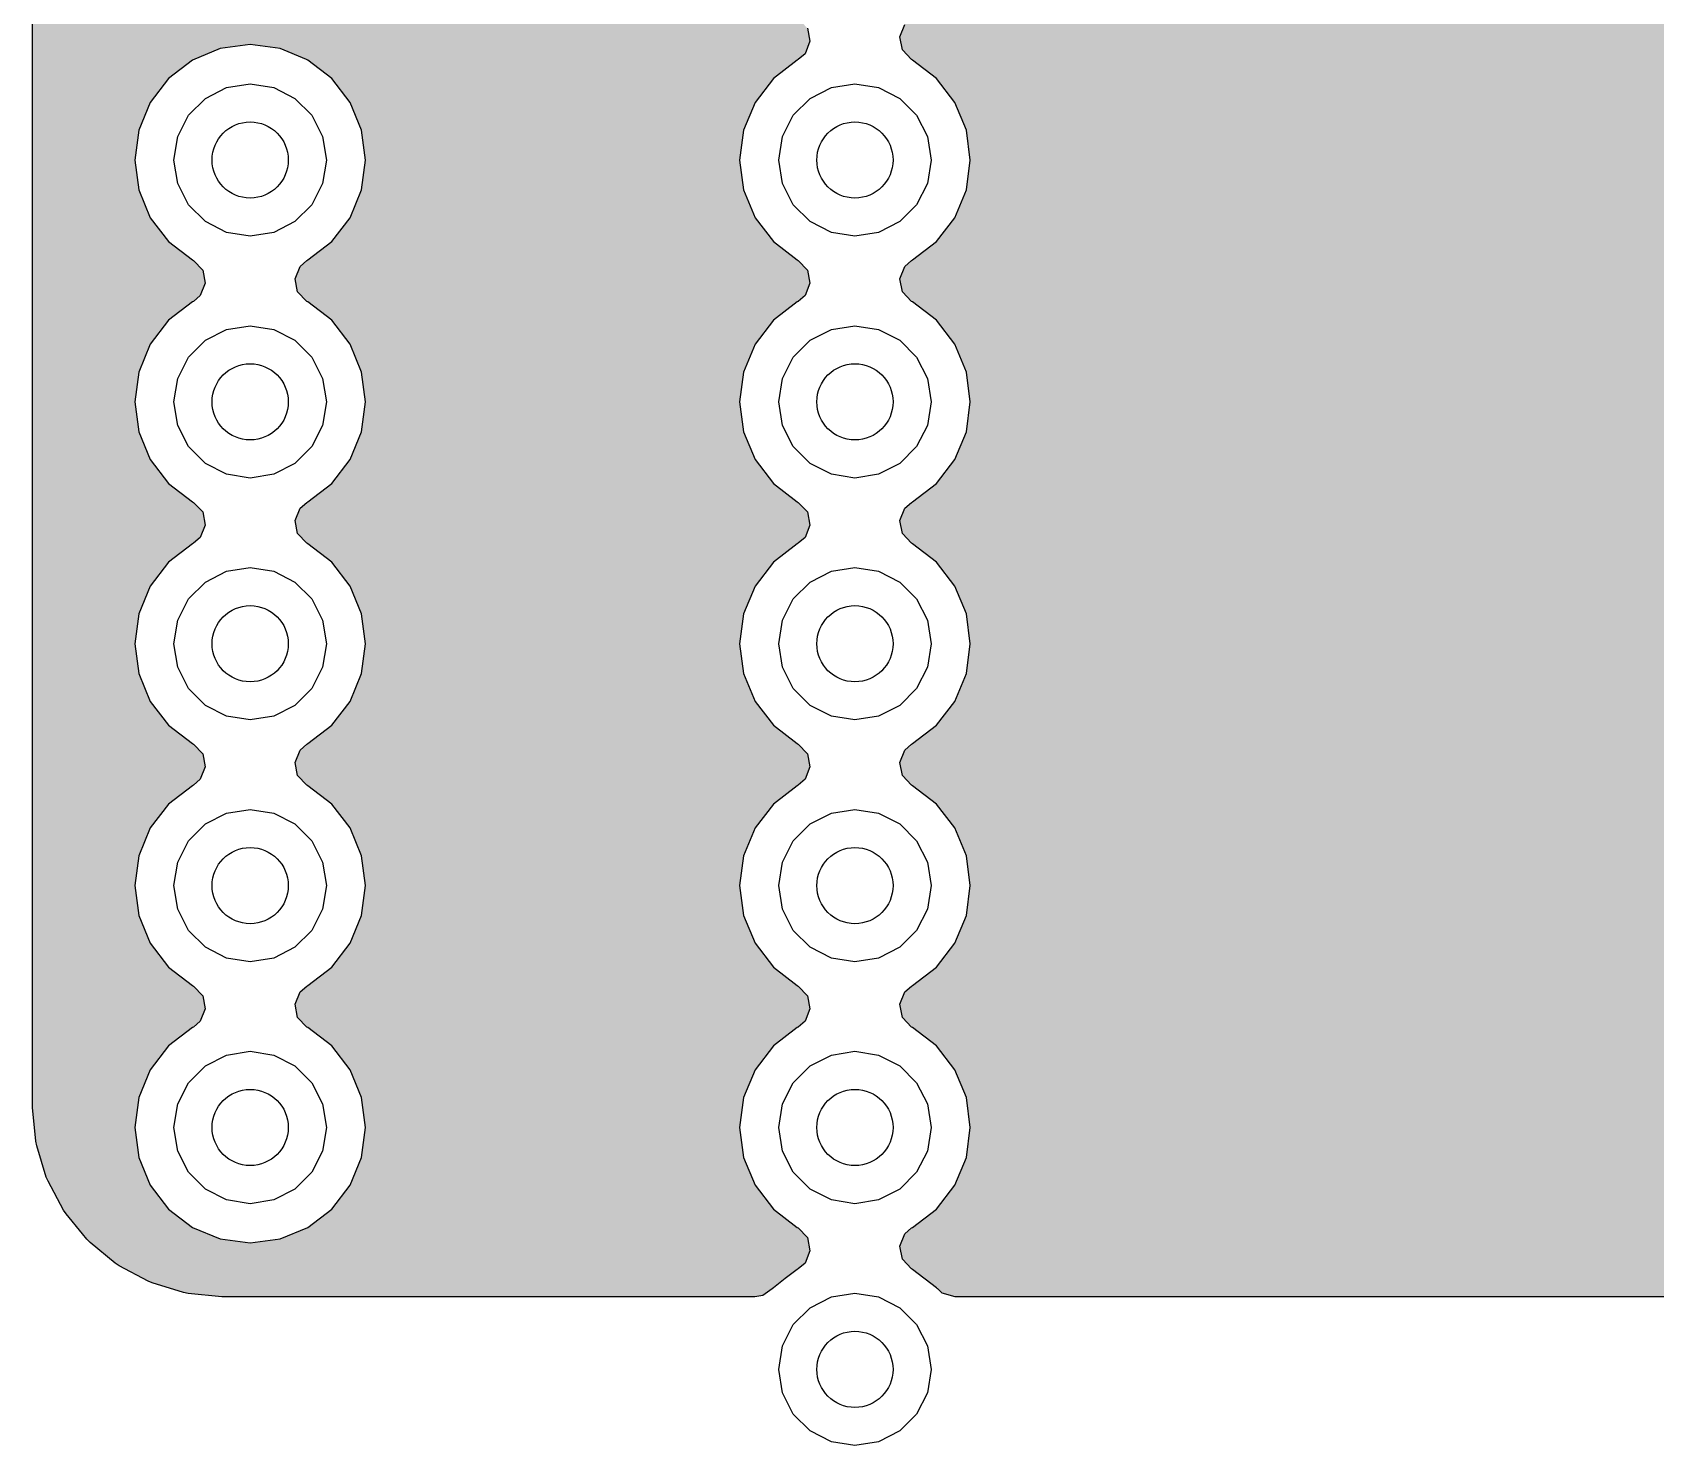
# Model space of a CAD drawing. Header units: millimetres. Extents: x -3894 to -3474, y -291 to 6.
# Drawn here: x -3795.55 to -3787.03, y -221.59 to -214.17 of the extents above; entities that cross this region are included whole.
import ezdxf

# ---------------------------------------------------------------- set-up
doc = ezdxf.new("R2010")
doc.units = ezdxf.units.MM
doc.layers.add('BLACK', color=7, linetype='Continuous')

msp = doc.modelspace()

# ---------------------------------------------------------------- hatches: boundary and pattern name
h = msp.add_hatch(color=256)
h.paths.add_polyline_path([(-3795.2331, -189.711), (-3795.2466, -189.722), (-3795.2637, -189.7391), (-3795.3726, -189.8718), (-3795.3861, -189.892), (-3795.467, -190.0434), (-3795.4763, -190.0658), (-3795.5261, -190.23), (-3795.5309, -190.2539), (-3795.5399, -190.3453), (-3795.5483, -190.4308), (-3795.5489, -190.4429), (-3795.5489, -197.0558), (-3795.2331, -197.0558)])
h.paths.add_polyline_path([(-3795.2331, -197.0558), (-3795.5489, -197.0558), (-3795.5489, -197.8188), (-3795.5489, -198.5973), (-3795.533, -198.658), (-3795.483, -198.7068), (-3795.4146, -198.7208), (-3795.3494, -198.6956), (-3795.3437, -198.6913), (-3795.2331, -198.6455)])
h.paths.add_polyline_path([(-3795.2331, -199.7862), (-3795.3437, -199.7403), (-3795.3494, -199.736), (-3795.4072, -199.7116), (-3795.4764, -199.7216), (-3795.5292, -199.7673), (-3795.5489, -199.8344), (-3795.5489, -210.147), (-3795.2331, -210.147)])
h.paths.add_polyline_path([(-3795.2331, -210.147), (-3795.5489, -210.147), (-3795.5489, -214.8368), (-3795.5489, -216.8984), (-3795.2331, -216.8984)])
h.paths.add_polyline_path([(-3795.2331, -216.8984), (-3795.5489, -216.8984), (-3795.5489, -219.7997), (-3795.5483, -219.8119), (-3795.5309, -219.9888), (-3795.5261, -220.0126), (-3795.4763, -220.1768), (-3795.467, -220.1993), (-3795.3861, -220.3506), (-3795.3726, -220.3708), (-3795.287, -220.4752), (-3795.2637, -220.5035), (-3795.2466, -220.5207), (-3795.2331, -220.5317)])
h = msp.add_hatch(color=256)
h.paths.add_polyline_path([(-3788.6423, -212.0392), (-3788.7206, -212.0289), (-3788.8667, -211.9683), (-3788.9922, -211.8721), (-3789.0884, -211.7467), (-3789.1228, -211.6636), (-3789.1489, -211.6006), (-3789.1489, -211.6006), (-3789.1696, -211.4438), (-3789.1489, -211.2871), (-3789.1489, -211.2871), (-3789.0884, -211.141), (-3788.9922, -211.0155), (-3788.8667, -210.9193), (-3788.7206, -210.8588), (-3788.7206, -210.8588), (-3788.5803, -210.8403), (-3788.5803, -210.147), (-3795.2331, -210.147), (-3795.2331, -214.1892), (-3791.4717, -214.1892), (-3791.4802, -214.145), (-3791.5284, -214.0944), (-3791.5337, -214.0914), (-3791.6592, -213.9951), (-3791.7554, -213.8697), (-3791.8159, -213.7236), (-3791.8159, -213.7236), (-3791.8366, -213.5668), (-3791.8159, -213.4101), (-3791.8159, -213.4101), (-3791.7554, -213.264), (-3791.6592, -213.1385), (-3791.5337, -213.0423), (-3791.3876, -212.9818), (-3791.3876, -212.9818), (-3791.2309, -212.9611), (-3791.0741, -212.9818), (-3791.0741, -212.9818), (-3790.928, -213.0423), (-3790.8026, -213.1385), (-3790.7063, -213.264), (-3790.6458, -213.4101), (-3790.6252, -213.5668), (-3790.6458, -213.7236), (-3790.7063, -213.8697), (-3790.8026, -213.9951), (-3790.9436, -214.1033), (-3790.9688, -214.1252), (-3790.9945, -214.1892), (-3788.5803, -214.1892), (-3788.5803, -212.0473)])
h.paths.add_polyline_path([(-3781.3791, -210.147), (-3788.5803, -210.147), (-3788.5803, -210.8403), (-3788.5639, -210.8381), (-3788.4071, -210.8588), (-3788.4071, -210.8588), (-3788.261, -210.9193), (-3788.1829, -210.9792), (-3788.1356, -211.0155), (-3788.0393, -211.141), (-3787.9788, -211.2871), (-3787.9691, -211.3608), (-3787.9582, -211.4438), (-3787.9788, -211.6006), (-3788.0393, -211.7467), (-3788.1356, -211.8721), (-3788.1829, -211.9084), (-3788.261, -211.9683), (-3788.4071, -212.0289), (-3788.5116, -212.0426), (-3788.5803, -212.0517), (-3788.5803, -214.1892), (-3784.918, -214.1892, -0.15337), (-3784.9539, -214.0748, -1), (-3784.5539, -214.0748, -0.15337), (-3784.5898, -214.1892), (-3782.886, -214.1892, -0.15337), (-3782.9219, -214.0748, -1), (-3782.5219, -214.0748, -0.15337), (-3782.5578, -214.1892), (-3781.3791, -214.1892)])
h.paths.add_polyline_path([(-3785.5501, -211.5176), (-3785.5501, -211.5176), (-3785.5707, -211.3608), (-3785.5501, -211.204), (-3785.5501, -211.204), (-3785.4896, -211.058), (-3785.3933, -210.9325), (-3785.2679, -210.8363), (-3785.1218, -210.7757), (-3785.1218, -210.7757), (-3784.965, -210.7551), (-3784.8083, -210.7757), (-3784.8083, -210.7757), (-3784.7689, -210.792), (-3784.6622, -210.8363), (-3784.5367, -210.9325), (-3784.4405, -211.058), (-3784.38, -211.204), (-3784.3593, -211.3608), (-3784.38, -211.5176), (-3784.4405, -211.6636), (-3784.5367, -211.7891), (-3784.6622, -211.8853), (-3784.8083, -211.9458), (-3784.9128, -211.9596), (-3784.965, -211.9665), (-3785.0434, -211.9562), (-3785.1218, -211.9458), (-3785.2679, -211.8853), (-3785.3933, -211.7891), (-3785.4896, -211.6636)], flags=16)
h.paths.add_polyline_path([(-3785.3454, -211.4844), (-3785.365, -211.3608), (-3785.3454, -211.2372), (-3785.2886, -211.1257), (-3785.2001, -211.0372), (-3785.0886, -210.9804), (-3784.965, -210.9608), (-3784.8414, -210.9804), (-3784.7299, -211.0372), (-3784.6414, -211.1257), (-3784.5846, -211.2372), (-3784.565, -211.3608), (-3784.5846, -211.4844), (-3784.6414, -211.5959), (-3784.7299, -211.6844), (-3784.8414, -211.7412), (-3784.965, -211.7608), (-3785.0886, -211.7412), (-3785.2001, -211.6844), (-3785.2886, -211.5959)], flags=0)
h.paths.add_polyline_path([(-3785.165, -211.3608, -1), (-3784.765, -211.3608, -1)], flags=0)
h.paths.add_polyline_path([(-3784.5539, -213.0588, -1), (-3784.9539, -213.0588, -1)], flags=16)
h.paths.add_polyline_path([(-3783.5379, -213.5668, -1), (-3783.9379, -213.5668, -1)], flags=16)
h = msp.add_hatch(color=256)
h.paths.add_polyline_path([(-3791.5284, -215.3644), (-3791.5337, -215.3614), (-3791.6592, -215.2651), (-3791.7554, -215.1397), (-3791.8159, -214.9936), (-3791.8159, -214.9936), (-3791.8366, -214.8368), (-3791.8159, -214.6801), (-3791.8159, -214.6801), (-3791.7554, -214.534), (-3791.6592, -214.4085), (-3791.5182, -214.3004), (-3791.4929, -214.2785), (-3791.467, -214.2136), (-3791.4717, -214.1892), (-3795.2331, -214.1892), (-3795.2331, -216.8984), (-3794.7688, -216.8984), (-3794.6932, -216.8404), (-3794.6679, -216.8185), (-3794.642, -216.7536), (-3794.6552, -216.685), (-3794.7034, -216.6344), (-3794.7087, -216.6314), (-3794.8342, -216.5351), (-3794.9304, -216.4097), (-3794.9909, -216.2636), (-3794.9909, -216.2636), (-3795.0116, -216.1068), (-3794.9909, -215.9501), (-3794.9909, -215.9501), (-3794.9304, -215.804), (-3794.8342, -215.6785), (-3794.6932, -215.5704), (-3794.6679, -215.5485), (-3794.642, -215.4836), (-3794.6552, -215.415), (-3794.7034, -215.3644), (-3794.7087, -215.3614), (-3794.8342, -215.2651), (-3794.9304, -215.1397), (-3794.9909, -214.9936), (-3794.9909, -214.9936), (-3795.0116, -214.8368), (-3794.9909, -214.6801), (-3794.9909, -214.6801), (-3794.9304, -214.534), (-3794.8342, -214.4085), (-3794.7087, -214.3123), (-3794.5626, -214.2518), (-3794.5626, -214.2518), (-3794.4059, -214.2311), (-3794.2491, -214.2518), (-3794.2491, -214.2518), (-3794.1105, -214.3092), (-3794.103, -214.3123), (-3793.9776, -214.4085), (-3793.8813, -214.534), (-3793.8208, -214.6801), (-3793.8002, -214.8368), (-3793.8208, -214.9936), (-3793.8813, -215.1397), (-3793.9776, -215.2651), (-3794.1186, -215.3733), (-3794.1438, -215.3952), (-3794.1698, -215.46), (-3794.1566, -215.5286), (-3794.1084, -215.5792), (-3794.103, -215.5823), (-3794.103, -215.5823), (-3793.9776, -215.6785), (-3793.8813, -215.804), (-3793.8208, -215.9501), (-3793.8002, -216.1068), (-3793.8208, -216.2636), (-3793.8813, -216.4097), (-3793.9776, -216.5351), (-3794.1186, -216.6433), (-3794.1438, -216.6652), (-3794.1698, -216.73), (-3794.1566, -216.7986), (-3794.1084, -216.8492), (-3794.103, -216.8523), (-3794.103, -216.8523), (-3794.043, -216.8984), (-3791.5938, -216.8984), (-3791.5182, -216.8404), (-3791.4929, -216.8185), (-3791.467, -216.7536), (-3791.4802, -216.685), (-3791.5284, -216.6344), (-3791.5337, -216.6314), (-3791.6592, -216.5351), (-3791.7554, -216.4097), (-3791.8159, -216.2636), (-3791.8159, -216.2636), (-3791.8366, -216.1068), (-3791.8159, -215.9501), (-3791.8159, -215.9501), (-3791.7554, -215.804), (-3791.6592, -215.6785), (-3791.5182, -215.5704), (-3791.4929, -215.5485), (-3791.467, -215.4836), (-3791.4802, -215.415)])
h.paths.add_polyline_path([(-3788.5803, -214.1892), (-3790.9945, -214.1892), (-3790.9948, -214.19), (-3790.9816, -214.2586), (-3790.9334, -214.3092), (-3790.928, -214.3123), (-3790.928, -214.3123), (-3790.8026, -214.4085), (-3790.7063, -214.534), (-3790.6458, -214.6801), (-3790.6252, -214.8368), (-3790.6458, -214.9936), (-3790.7063, -215.1397), (-3790.8026, -215.2651), (-3790.9436, -215.3733), (-3790.9688, -215.3952), (-3790.9948, -215.46), (-3790.9816, -215.5286), (-3790.9334, -215.5792), (-3790.928, -215.5823), (-3790.928, -215.5823), (-3790.8026, -215.6785), (-3790.7063, -215.804), (-3790.6458, -215.9501), (-3790.6252, -216.1068), (-3790.6458, -216.2636), (-3790.7063, -216.4097), (-3790.8026, -216.5351), (-3790.9436, -216.6433), (-3790.9688, -216.6652), (-3790.9948, -216.73), (-3790.9816, -216.7986), (-3790.9334, -216.8492), (-3790.928, -216.8523), (-3790.928, -216.8523), (-3790.868, -216.8984), (-3788.5803, -216.8984)])
h.paths.add_polyline_path([(-3788.5803, -216.8984), (-3790.868, -216.8984), (-3790.8026, -216.9485), (-3790.7063, -217.074), (-3790.6458, -217.2201), (-3790.6252, -217.3768), (-3790.6458, -217.5336), (-3790.7063, -217.6797), (-3790.8026, -217.8051), (-3790.9436, -217.9133), (-3790.9688, -217.9352), (-3790.9948, -218), (-3790.9816, -218.0686), (-3790.9334, -218.1192), (-3790.928, -218.1223), (-3790.928, -218.1223), (-3790.8026, -218.2185), (-3790.7063, -218.344), (-3790.6458, -218.4901), (-3790.6252, -218.6468), (-3790.6458, -218.8036), (-3790.7063, -218.9497), (-3790.8026, -219.0751), (-3790.9436, -219.1833), (-3790.9688, -219.2052), (-3790.9948, -219.27), (-3790.9816, -219.3386), (-3790.9334, -219.3892), (-3790.928, -219.3923), (-3790.928, -219.3923), (-3790.8026, -219.4885), (-3790.7063, -219.614), (-3790.6458, -219.7601), (-3790.6252, -219.9168), (-3790.6458, -220.0736), (-3790.7063, -220.2197), (-3790.8026, -220.3451), (-3790.9436, -220.4533), (-3790.9688, -220.4752), (-3790.9948, -220.54), (-3790.9816, -220.6086), (-3790.9334, -220.6592), (-3790.928, -220.6623), (-3790.928, -220.6623), (-3790.8002, -220.7604), (-3790.7722, -220.7861), (-3790.7052, -220.8058), (-3788.5803, -220.8058)])
h = msp.add_hatch(color=256)
h.paths.add_polyline_path([(-3781.3791, -214.1892), (-3782.5578, -214.1892, -0.52192), (-3782.886, -214.1892), (-3784.5898, -214.1892, -0.52192), (-3784.918, -214.1892), (-3788.5803, -214.1892), (-3788.5803, -216.8984), (-3781.3791, -216.8984)])
h.paths.add_polyline_path([(-3781.5059, -216.6148, -1), (-3781.9059, -216.6148, -1)], flags=16)
h.paths.add_polyline_path([(-3781.9059, -215.5988, -1), (-3781.5059, -215.5988, -1)], flags=16)
h.paths.add_polyline_path([(-3782.9219, -216.1068, -1), (-3782.5219, -216.1068, -1)], flags=16)
h.paths.add_polyline_path([(-3782.9219, -215.0908, -1), (-3782.5219, -215.0908, -1)], flags=16)
h.paths.add_polyline_path([(-3783.5379, -216.6148, -1), (-3783.9379, -216.6148, -1)], flags=16)
h.paths.add_polyline_path([(-3783.9379, -215.5988, -1), (-3783.5379, -215.5988, -1)], flags=16)
h.paths.add_polyline_path([(-3783.9379, -214.5828, -1), (-3783.5379, -214.5828, -1)], flags=16)
h.paths.add_polyline_path([(-3784.9539, -216.1068, -1), (-3784.5539, -216.1068, -1)], flags=16)
h.paths.add_polyline_path([(-3784.9539, -215.0908, -1), (-3784.5539, -215.0908, -1)], flags=16)
msp.add_hatch(color=256).paths.add_polyline_path([(-3791.6592, -218.2185), (-3791.5182, -218.1104), (-3791.4929, -218.0885), (-3791.467, -218.0236), (-3791.4802, -217.955), (-3791.5284, -217.9044), (-3791.5337, -217.9014), (-3791.6592, -217.8051), (-3791.7554, -217.6797), (-3791.8159, -217.5336), (-3791.8159, -217.5336), (-3791.8366, -217.3768), (-3791.8159, -217.2201), (-3791.8159, -217.2201), (-3791.7554, -217.074), (-3791.6592, -216.9485), (-3791.5938, -216.8984), (-3794.043, -216.8984), (-3793.9776, -216.9485), (-3793.8813, -217.074), (-3793.8208, -217.2201), (-3793.8002, -217.3768), (-3793.8208, -217.5336), (-3793.8813, -217.6797), (-3793.9776, -217.8051), (-3794.1186, -217.9133), (-3794.1438, -217.9352), (-3794.1698, -218), (-3794.1566, -218.0686), (-3794.1084, -218.1192), (-3794.103, -218.1223), (-3794.103, -218.1223), (-3793.9776, -218.2185), (-3793.8813, -218.344), (-3793.8208, -218.4901), (-3793.8002, -218.6468), (-3793.8208, -218.8036), (-3793.8813, -218.9497), (-3793.9776, -219.0751), (-3794.1186, -219.1833), (-3794.1438, -219.2052), (-3794.1698, -219.27), (-3794.1566, -219.3386), (-3794.1084, -219.3892), (-3794.103, -219.3923), (-3794.103, -219.3923), (-3793.9776, -219.4885), (-3793.8813, -219.614), (-3793.8208, -219.7601), (-3793.8002, -219.9168), (-3793.8208, -220.0736), (-3793.8813, -220.2197), (-3793.9776, -220.3451), (-3794.103, -220.4413), (-3794.2491, -220.5019), (-3794.3536, -220.5156), (-3794.4059, -220.5225), (-3794.4843, -220.5122), (-3794.5626, -220.5019), (-3794.7087, -220.4413), (-3794.8342, -220.3451), (-3794.9304, -220.2197), (-3794.9909, -220.0736), (-3794.9909, -220.0736), (-3795.0116, -219.9168), (-3794.9909, -219.7601), (-3794.9909, -219.76), (-3794.9304, -219.614), (-3794.8342, -219.4885), (-3794.6932, -219.3804), (-3794.6679, -219.3585), (-3794.642, -219.2936), (-3794.6552, -219.225), (-3794.7034, -219.1744), (-3794.7087, -219.1714), (-3794.8342, -219.0751), (-3794.9304, -218.9497), (-3794.9909, -218.8036), (-3794.9909, -218.8036), (-3795.0116, -218.6468), (-3794.9909, -218.4901), (-3794.9909, -218.49), (-3794.9304, -218.344), (-3794.8342, -218.2185), (-3794.6932, -218.1104), (-3794.6679, -218.0885), (-3794.642, -218.0236), (-3794.6552, -217.955), (-3794.7034, -217.9044), (-3794.7087, -217.9014), (-3794.8342, -217.8051), (-3794.9304, -217.6797), (-3794.9909, -217.5336), (-3794.9909, -217.5336), (-3795.0116, -217.3768), (-3794.9909, -217.2201), (-3794.9909, -217.2201), (-3794.9304, -217.074), (-3794.8342, -216.9485), (-3794.7688, -216.8984), (-3795.2331, -216.8984), (-3795.2331, -220.5317), (-3795.1139, -220.6295), (-3795.0937, -220.643), (-3794.9423, -220.7239), (-3794.9199, -220.7332), (-3794.7557, -220.7831), (-3794.7318, -220.7878), (-3794.5549, -220.8052), (-3794.5428, -220.8058), (-3791.7566, -220.8058), (-3791.7146, -220.7985), (-3791.6572, -220.7565), (-3791.6592, -220.7585), (-3791.6592, -220.7585), (-3791.5964, -220.7104), (-3791.5182, -220.6504), (-3791.4929, -220.6285), (-3791.467, -220.5636), (-3791.4802, -220.495), (-3791.5284, -220.4444), (-3791.5337, -220.4414), (-3791.6592, -220.3451), (-3791.7554, -220.2197), (-3791.8159, -220.0736), (-3791.8159, -220.0736), (-3791.8366, -219.9168), (-3791.8159, -219.7601), (-3791.8159, -219.76), (-3791.7554, -219.614), (-3791.6592, -219.4885), (-3791.5182, -219.3804), (-3791.4929, -219.3585), (-3791.467, -219.2936), (-3791.4802, -219.225), (-3791.5284, -219.1744), (-3791.5337, -219.1714), (-3791.6592, -219.0751), (-3791.7554, -218.9497), (-3791.8159, -218.8036), (-3791.8159, -218.8036), (-3791.8366, -218.6468), (-3791.8159, -218.4901), (-3791.8159, -218.49), (-3791.7554, -218.344)])
h = msp.add_hatch(color=256)
h.paths.add_polyline_path([(-3784.7539, -217.9388), (-3788.5803, -217.7365), (-3788.5803, -220.8058), (-3788.1829, -220.8058), (-3784.6669, -218.3189, -1.254605)], flags=16)
h.paths.add_polyline_path([(-3781.3791, -216.8984), (-3788.5803, -216.8984), (-3788.5803, -220.8058), (-3788.1829, -220.8058), (-3781.3791, -220.8058)])
h.paths.add_polyline_path([(-3783.9379, -218.6468, -1), (-3783.5379, -218.6468, -1)], flags=16)
h.paths.add_polyline_path([(-3784.5539, -220.1708, -1), (-3784.9539, -220.1708, -1)], flags=16)
h.paths.add_polyline_path([(-3784.9539, -219.1548, -1), (-3784.5539, -219.1548, -1)], flags=16)
h.paths.add_polyline_path([(-3783.9379, -217.6308, -1), (-3783.5379, -217.6308, -1)], flags=16)
h.paths.add_polyline_path([(-3784.9539, -218.1388, -1), (-3784.5539, -218.1388, -1)], flags=16)
h.paths.add_polyline_path([(-3782.9219, -217.1228, -1), (-3782.5219, -217.1228, -1)], flags=16)
h.paths.add_polyline_path([(-3784.9539, -217.1228, -1), (-3784.5539, -217.1228, -1)], flags=16)
h = msp.add_hatch(color=256)
h.paths.add_polyline_path([(-3781.3791, -216.8984), (-3788.5803, -216.8984), (-3788.5803, -220.8058), (-3788.1829, -220.8058), (-3781.3791, -220.8058)])
h.paths.add_polyline_path([(-3784.5539, -219.1548, -1), (-3784.9539, -219.1548, -1)], flags=16)
h.paths.add_polyline_path([(-3784.9539, -218.1388, -1), (-3784.5539, -218.1388, -1)], flags=16)
h.paths.add_polyline_path([(-3784.5539, -220.1708, -1), (-3784.9539, -220.1708, -1)], flags=16)
h.paths.add_polyline_path([(-3784.9539, -217.1228, -1), (-3784.5539, -217.1228, -1)], flags=16)
h.paths.add_polyline_path([(-3783.5379, -218.6468, -1), (-3783.9379, -218.6468, -1)], flags=16)
h.paths.add_polyline_path([(-3783.9379, -217.6308, -1), (-3783.5379, -217.6308, -1)], flags=16)
h.paths.add_polyline_path([(-3782.9219, -217.1228, -1), (-3782.5219, -217.1228, -1)], flags=16)

# ---------------------------------------------------------------- linework, layer by layer
at = {"layer": 'BLACK', "linetype": 'Continuous'}
for p, q in [((-3795.5489, -214.8368), (-3795.5489, -199.8344)), ((-3790.9948, -214.19), (-3790.9688, -214.1252)), ((-3791.467, -214.2136), (-3791.4929, -214.2785)), ((-3791.4802, -214.145), (-3791.467, -214.2136)), ((-3790.9816, -214.2586), (-3790.9948, -214.19)), ((-3794.5626, -214.2518), (-3794.7087, -214.3123)), ((-3794.4059, -214.2311), (-3794.5626, -214.2518)), ((-3794.5626, -214.2518), (-3794.5626, -214.2518)), ((-3794.2491, -214.2518), (-3794.4059, -214.2311)), ((-3794.4059, -214.2311), (-3794.4059, -214.2311)), ((-3794.1105, -214.3092), (-3794.2491, -214.2518)), ((-3794.2491, -214.2518), (-3794.2491, -214.2518)), ((-3791.4929, -214.2785), (-3791.5284, -214.3092)), ((-3790.9334, -214.3092), (-3790.9816, -214.2586)), ((-3794.7087, -214.3123), (-3794.8342, -214.4085)), ((-3794.103, -214.3123), (-3794.1105, -214.3092)), ((-3793.9776, -214.4085), (-3794.103, -214.3123)), ((-3791.5337, -214.3123), (-3791.6592, -214.4085)), ((-3791.5284, -214.3092), (-3791.5337, -214.3123)), ((-3790.928, -214.3123), (-3790.9334, -214.3092)), ((-3790.8026, -214.4085), (-3790.928, -214.3123)), ((-3790.928, -214.3123), (-3790.928, -214.3123)), ((-3794.8342, -214.4085), (-3794.9304, -214.534)), ((-3794.641, -214.5132), (-3794.5295, -214.4564)), ((-3794.5295, -214.4564), (-3794.4059, -214.4368)), ((-3794.4059, -214.4368), (-3794.2823, -214.4564)), ((-3794.2823, -214.4564), (-3794.1708, -214.5132)), ((-3793.8813, -214.534), (-3793.9776, -214.4085)), ((-3791.6592, -214.4085), (-3791.7554, -214.534)), ((-3791.466, -214.5132), (-3791.3545, -214.4564)), ((-3791.3545, -214.4564), (-3791.2309, -214.4368)), ((-3791.2309, -214.4368), (-3791.1073, -214.4564)), ((-3791.1073, -214.4564), (-3790.9958, -214.5132)), ((-3790.7063, -214.534), (-3790.8026, -214.4085)), ((-3794.9304, -214.534), (-3794.9909, -214.6801)), ((-3794.7295, -214.6017), (-3794.641, -214.5132)), ((-3794.1708, -214.5132), (-3794.0823, -214.6017)), ((-3793.8208, -214.6801), (-3793.8813, -214.534)), ((-3791.7554, -214.534), (-3791.8159, -214.6801)), ((-3791.5545, -214.6017), (-3791.466, -214.5132)), ((-3790.9958, -214.5132), (-3790.9073, -214.6017)), ((-3790.6458, -214.6801), (-3790.7063, -214.534)), ((-3794.7863, -214.7132), (-3794.7295, -214.6017)), ((-3794.0823, -214.6017), (-3794.0255, -214.7132)), ((-3791.6113, -214.7132), (-3791.5545, -214.6017)), ((-3790.9073, -214.6017), (-3790.8505, -214.7132)), ((-3794.9909, -214.6801), (-3795.0116, -214.8368)), ((-3794.9909, -214.6801), (-3794.9909, -214.6801)), ((-3794.8059, -214.8368), (-3794.7863, -214.7132)), ((-3794.0255, -214.7132), (-3794.0059, -214.8368)), ((-3793.8002, -214.8368), (-3793.8208, -214.6801)), ((-3791.8159, -214.6801), (-3791.8366, -214.8368)), ((-3791.8159, -214.6801), (-3791.8159, -214.6801)), ((-3791.6309, -214.8368), (-3791.6113, -214.7132)), ((-3790.8505, -214.7132), (-3790.8309, -214.8368)), ((-3790.6252, -214.8368), (-3790.6458, -214.6801)), ((-3795.5489, -219.7997), (-3795.5489, -214.8368)), ((-3795.0116, -214.8368), (-3794.9909, -214.9936)), ((-3795.0116, -214.8368), (-3795.0116, -214.8368)), ((-3794.7863, -214.9604), (-3794.8059, -214.8368)), ((-3794.0059, -214.8368), (-3794.0255, -214.9604)), ((-3793.8208, -214.9936), (-3793.8002, -214.8368)), ((-3791.8366, -214.8368), (-3791.8366, -214.8368)), ((-3791.8366, -214.8368), (-3791.8159, -214.9936)), ((-3791.6113, -214.9604), (-3791.6309, -214.8368)), ((-3790.8309, -214.8368), (-3790.8505, -214.9604)), ((-3790.6458, -214.9936), (-3790.6252, -214.8368)), ((-3794.7295, -215.0719), (-3794.7863, -214.9604)), ((-3794.0255, -214.9604), (-3794.0823, -215.0719)), ((-3791.5545, -215.0719), (-3791.6113, -214.9604)), ((-3790.8505, -214.9604), (-3790.9073, -215.0719)), ((-3794.9909, -214.9936), (-3794.9909, -214.9936)), ((-3794.9909, -214.9936), (-3794.9304, -215.1397)), ((-3794.641, -215.1604), (-3794.7295, -215.0719)), ((-3794.0823, -215.0719), (-3794.1708, -215.1604)), ((-3793.8813, -215.1397), (-3793.8208, -214.9936)), ((-3791.8159, -214.9936), (-3791.8159, -214.9936)), ((-3791.8159, -214.9936), (-3791.7554, -215.1397)), ((-3791.466, -215.1604), (-3791.5545, -215.0719)), ((-3790.9073, -215.0719), (-3790.9958, -215.1604)), ((-3790.7063, -215.1397), (-3790.6458, -214.9936)), ((-3794.9304, -215.1397), (-3794.8342, -215.2651)), ((-3794.5295, -215.2172), (-3794.641, -215.1604)), ((-3794.1708, -215.1604), (-3794.2823, -215.2172)), ((-3793.9776, -215.2651), (-3793.8813, -215.1397)), ((-3791.7554, -215.1397), (-3791.6592, -215.2651)), ((-3791.3545, -215.2172), (-3791.466, -215.1604)), ((-3790.9958, -215.1604), (-3791.1073, -215.2172)), ((-3790.8026, -215.2651), (-3790.7063, -215.1397)), ((-3794.4059, -215.2368), (-3794.5295, -215.2172)), ((-3794.2823, -215.2172), (-3794.4059, -215.2368)), ((-3791.2309, -215.2368), (-3791.3545, -215.2172)), ((-3791.1073, -215.2172), (-3791.2309, -215.2368)), ((-3794.8342, -215.2651), (-3794.7087, -215.3613)), ((-3794.103, -215.3613), (-3793.9776, -215.2651)), ((-3791.6592, -215.2651), (-3791.5337, -215.3613)), ((-3790.928, -215.3613), (-3790.8026, -215.2651)), ((-3794.7087, -215.3613), (-3794.7087, -215.3614)), ((-3794.7087, -215.3614), (-3794.7034, -215.3644)), ((-3794.7034, -215.3644), (-3794.6552, -215.415)), ((-3794.6552, -215.415), (-3794.642, -215.4836)), ((-3794.1698, -215.46), (-3794.1438, -215.3952)), ((-3794.1438, -215.3952), (-3794.1084, -215.3644)), ((-3794.1084, -215.3644), (-3794.1031, -215.3614)), ((-3794.1031, -215.3614), (-3794.103, -215.3613)), ((-3791.5337, -215.3613), (-3791.5337, -215.3614)), ((-3791.5337, -215.3614), (-3791.5284, -215.3644)), ((-3791.5284, -215.3644), (-3791.4802, -215.415)), ((-3791.4802, -215.415), (-3791.467, -215.4836)), ((-3790.9948, -215.46), (-3790.9688, -215.3952)), ((-3790.9688, -215.3952), (-3790.9334, -215.3644)), ((-3790.9334, -215.3644), (-3790.9281, -215.3614)), ((-3790.9281, -215.3614), (-3790.928, -215.3613)), ((-3794.642, -215.4836), (-3794.6679, -215.5485)), ((-3794.1566, -215.5286), (-3794.1698, -215.46)), ((-3791.467, -215.4836), (-3791.4929, -215.5485)), ((-3790.9816, -215.5286), (-3790.9948, -215.46)), ((-3794.7087, -215.5823), (-3794.8342, -215.6785)), ((-3794.7034, -215.5792), (-3794.7087, -215.5823)), ((-3794.6679, -215.5485), (-3794.7034, -215.5792)), ((-3794.1084, -215.5792), (-3794.1566, -215.5286)), ((-3794.103, -215.5823), (-3794.1084, -215.5792)), ((-3793.9776, -215.6785), (-3794.103, -215.5823)), ((-3794.103, -215.5823), (-3794.103, -215.5823)), ((-3791.5337, -215.5823), (-3791.6592, -215.6785)), ((-3791.5284, -215.5792), (-3791.5337, -215.5823)), ((-3791.4929, -215.5485), (-3791.5284, -215.5792)), ((-3790.9334, -215.5792), (-3790.9816, -215.5286)), ((-3790.928, -215.5823), (-3790.9334, -215.5792)), ((-3790.8026, -215.6785), (-3790.928, -215.5823)), ((-3790.928, -215.5823), (-3790.928, -215.5823)), ((-3794.8342, -215.6785), (-3794.9304, -215.804)), ((-3794.641, -215.7832), (-3794.5295, -215.7264)), ((-3794.5295, -215.7264), (-3794.4059, -215.7068)), ((-3794.4059, -215.7068), (-3794.2823, -215.7264)), ((-3794.2823, -215.7264), (-3794.1708, -215.7832)), ((-3793.8813, -215.804), (-3793.9776, -215.6785)), ((-3791.6592, -215.6785), (-3791.7554, -215.804)), ((-3791.466, -215.7832), (-3791.3545, -215.7264)), ((-3791.3545, -215.7264), (-3791.2309, -215.7068)), ((-3791.2309, -215.7068), (-3791.1073, -215.7264)), ((-3791.1073, -215.7264), (-3790.9958, -215.7832)), ((-3790.7063, -215.804), (-3790.8026, -215.6785)), ((-3794.9304, -215.804), (-3794.9909, -215.9501)), ((-3794.7295, -215.8717), (-3794.641, -215.7832)), ((-3794.1708, -215.7832), (-3794.0823, -215.8717)), ((-3793.8208, -215.9501), (-3793.8813, -215.804)), ((-3791.7554, -215.804), (-3791.8159, -215.9501)), ((-3791.5545, -215.8717), (-3791.466, -215.7832)), ((-3790.9958, -215.7832), (-3790.9073, -215.8717)), ((-3790.6458, -215.9501), (-3790.7063, -215.804)), ((-3794.7863, -215.9832), (-3794.7295, -215.8717)), ((-3794.0823, -215.8717), (-3794.0255, -215.9832)), ((-3791.6113, -215.9832), (-3791.5545, -215.8717)), ((-3790.9073, -215.8717), (-3790.8505, -215.9832)), ((-3794.9909, -215.9501), (-3795.0116, -216.1068)), ((-3794.9909, -215.9501), (-3794.9909, -215.9501)), ((-3794.8059, -216.1068), (-3794.7863, -215.9832)), ((-3794.0255, -215.9832), (-3794.0059, -216.1068)), ((-3793.8002, -216.1068), (-3793.8208, -215.9501)), ((-3791.8159, -215.9501), (-3791.8366, -216.1068)), ((-3791.8159, -215.9501), (-3791.8159, -215.9501)), ((-3791.6309, -216.1068), (-3791.6113, -215.9832)), ((-3790.8505, -215.9832), (-3790.8309, -216.1068)), ((-3790.6252, -216.1068), (-3790.6458, -215.9501)), ((-3795.0116, -216.1068), (-3795.0116, -216.1068)), ((-3795.0116, -216.1068), (-3794.9909, -216.2636)), ((-3794.7863, -216.2304), (-3794.8059, -216.1068)), ((-3794.0059, -216.1068), (-3794.0255, -216.2304)), ((-3793.8208, -216.2636), (-3793.8002, -216.1068)), ((-3791.8366, -216.1068), (-3791.8366, -216.1068)), ((-3791.8366, -216.1068), (-3791.8159, -216.2636)), ((-3791.6113, -216.2304), (-3791.6309, -216.1068)), ((-3790.8309, -216.1068), (-3790.8505, -216.2304)), ((-3790.6458, -216.2636), (-3790.6252, -216.1068)), ((-3794.9909, -216.2636), (-3794.9909, -216.2636)), ((-3794.9909, -216.2636), (-3794.9304, -216.4097)), ((-3794.7295, -216.3419), (-3794.7863, -216.2304)), ((-3794.0255, -216.2304), (-3794.0823, -216.3419)), ((-3793.8813, -216.4097), (-3793.8208, -216.2636)), ((-3791.8159, -216.2636), (-3791.8159, -216.2636)), ((-3791.8159, -216.2636), (-3791.7554, -216.4097)), ((-3791.5545, -216.3419), (-3791.6113, -216.2304)), ((-3790.8505, -216.2304), (-3790.9073, -216.3419)), ((-3790.7063, -216.4097), (-3790.6458, -216.2636)), ((-3794.641, -216.4304), (-3794.7295, -216.3419)), ((-3794.0823, -216.3419), (-3794.1708, -216.4304)), ((-3791.466, -216.4304), (-3791.5545, -216.3419)), ((-3790.9073, -216.3419), (-3790.9958, -216.4304)), ((-3794.9304, -216.4097), (-3794.8342, -216.5351)), ((-3794.5295, -216.4872), (-3794.641, -216.4304)), ((-3794.1708, -216.4304), (-3794.2823, -216.4872)), ((-3793.9776, -216.5351), (-3793.8813, -216.4097)), ((-3791.7554, -216.4097), (-3791.6592, -216.5351)), ((-3791.3545, -216.4872), (-3791.466, -216.4304)), ((-3790.9958, -216.4304), (-3791.1073, -216.4872)), ((-3790.8026, -216.5351), (-3790.7063, -216.4097)), ((-3794.4059, -216.5068), (-3794.5295, -216.4872)), ((-3794.2823, -216.4872), (-3794.4059, -216.5068)), ((-3791.2309, -216.5068), (-3791.3545, -216.4872)), ((-3791.1073, -216.4872), (-3791.2309, -216.5068)), ((-3794.8342, -216.5351), (-3794.7087, -216.6313)), ((-3794.103, -216.6313), (-3793.9776, -216.5351)), ((-3791.6592, -216.5351), (-3791.5337, -216.6313)), ((-3790.928, -216.6313), (-3790.8026, -216.5351)), ((-3794.7087, -216.6313), (-3794.7087, -216.6314)), ((-3794.7087, -216.6314), (-3794.7034, -216.6344)), ((-3794.7034, -216.6344), (-3794.6552, -216.685)), ((-3794.6552, -216.685), (-3794.642, -216.7536)), ((-3794.1698, -216.73), (-3794.1438, -216.6652)), ((-3794.1438, -216.6652), (-3794.1084, -216.6344)), ((-3794.1084, -216.6344), (-3794.1031, -216.6314)), ((-3794.1031, -216.6314), (-3794.103, -216.6313)), ((-3791.5337, -216.6313), (-3791.5337, -216.6314)), ((-3791.5337, -216.6314), (-3791.5284, -216.6344)), ((-3791.5284, -216.6344), (-3791.4802, -216.685)), ((-3791.4802, -216.685), (-3791.467, -216.7536)), ((-3790.9948, -216.73), (-3790.9688, -216.6652)), ((-3790.9688, -216.6652), (-3790.9334, -216.6344)), ((-3790.9334, -216.6344), (-3790.9281, -216.6314)), ((-3790.9281, -216.6314), (-3790.928, -216.6313)), ((-3794.642, -216.7536), (-3794.6679, -216.8185)), ((-3794.1566, -216.7986), (-3794.1698, -216.73)), ((-3791.467, -216.7536), (-3791.4929, -216.8185)), ((-3790.9816, -216.7986), (-3790.9948, -216.73)), ((-3794.7087, -216.8523), (-3794.8342, -216.9485)), ((-3794.7034, -216.8492), (-3794.7087, -216.8523)), ((-3794.6679, -216.8185), (-3794.7034, -216.8492)), ((-3794.1084, -216.8492), (-3794.1566, -216.7986)), ((-3794.103, -216.8523), (-3794.1084, -216.8492)), ((-3793.9776, -216.9485), (-3794.103, -216.8523)), ((-3794.103, -216.8523), (-3794.103, -216.8523)), ((-3791.5337, -216.8523), (-3791.6592, -216.9485)), ((-3791.5284, -216.8492), (-3791.5337, -216.8523)), ((-3791.4929, -216.8185), (-3791.5284, -216.8492)), ((-3790.9334, -216.8492), (-3790.9816, -216.7986)), ((-3790.928, -216.8523), (-3790.9334, -216.8492)), ((-3790.8026, -216.9485), (-3790.928, -216.8523)), ((-3790.928, -216.8523), (-3790.928, -216.8523)), ((-3794.8342, -216.9485), (-3794.9304, -217.074)), ((-3793.8813, -217.074), (-3793.9776, -216.9485)), ((-3791.6592, -216.9485), (-3791.7554, -217.074)), ((-3790.7063, -217.074), (-3790.8026, -216.9485)), ((-3794.641, -217.0532), (-3794.5295, -216.9964)), ((-3794.5295, -216.9964), (-3794.4059, -216.9768)), ((-3794.4059, -216.9768), (-3794.2823, -216.9964)), ((-3794.2823, -216.9964), (-3794.1708, -217.0532)), ((-3791.466, -217.0532), (-3791.3545, -216.9964)), ((-3791.3545, -216.9964), (-3791.2309, -216.9768)), ((-3791.2309, -216.9768), (-3791.1073, -216.9964)), ((-3791.1073, -216.9964), (-3790.9958, -217.0532)), ((-3794.9304, -217.074), (-3794.9909, -217.2201)), ((-3794.7295, -217.1417), (-3794.641, -217.0532)), ((-3794.1708, -217.0532), (-3794.0823, -217.1417)), ((-3793.8208, -217.2201), (-3793.8813, -217.074)), ((-3791.7554, -217.074), (-3791.8159, -217.2201)), ((-3791.5545, -217.1417), (-3791.466, -217.0532)), ((-3790.9958, -217.0532), (-3790.9073, -217.1417)), ((-3790.6458, -217.2201), (-3790.7063, -217.074)), ((-3794.7863, -217.2532), (-3794.7295, -217.1417)), ((-3794.0823, -217.1417), (-3794.0255, -217.2532)), ((-3791.6113, -217.2532), (-3791.5545, -217.1417)), ((-3790.9073, -217.1417), (-3790.8505, -217.2532)), ((-3794.9909, -217.2201), (-3795.0116, -217.3768)), ((-3794.9909, -217.2201), (-3794.9909, -217.2201)), ((-3794.8059, -217.3768), (-3794.7863, -217.2532)), ((-3794.0255, -217.2532), (-3794.0059, -217.3768)), ((-3793.8002, -217.3768), (-3793.8208, -217.2201)), ((-3791.8159, -217.2201), (-3791.8366, -217.3768)), ((-3791.8159, -217.2201), (-3791.8159, -217.2201)), ((-3791.6309, -217.3768), (-3791.6113, -217.2532)), ((-3790.8505, -217.2532), (-3790.8309, -217.3768)), ((-3790.6252, -217.3768), (-3790.6458, -217.2201)), ((-3795.0116, -217.3768), (-3795.0116, -217.3768)), ((-3795.0116, -217.3768), (-3794.9909, -217.5336)), ((-3794.7863, -217.5004), (-3794.8059, -217.3768)), ((-3794.0059, -217.3768), (-3794.0255, -217.5004)), ((-3793.8208, -217.5336), (-3793.8002, -217.3768)), ((-3791.8366, -217.3768), (-3791.8366, -217.3768)), ((-3791.8366, -217.3768), (-3791.8159, -217.5336)), ((-3791.6113, -217.5004), (-3791.6309, -217.3768)), ((-3790.8309, -217.3768), (-3790.8505, -217.5004)), ((-3790.6458, -217.5336), (-3790.6252, -217.3768)), ((-3794.9909, -217.5336), (-3794.9909, -217.5336)), ((-3794.9909, -217.5336), (-3794.9304, -217.6797)), ((-3794.7295, -217.6119), (-3794.7863, -217.5004)), ((-3794.0255, -217.5004), (-3794.0823, -217.6119)), ((-3793.8813, -217.6797), (-3793.8208, -217.5336)), ((-3791.8159, -217.5336), (-3791.8159, -217.5336)), ((-3791.8159, -217.5336), (-3791.7554, -217.6797)), ((-3791.5545, -217.6119), (-3791.6113, -217.5004)), ((-3790.8505, -217.5004), (-3790.9073, -217.6119)), ((-3790.7063, -217.6797), (-3790.6458, -217.5336)), ((-3794.641, -217.7004), (-3794.7295, -217.6119)), ((-3794.0823, -217.6119), (-3794.1708, -217.7004)), ((-3791.466, -217.7004), (-3791.5545, -217.6119)), ((-3790.9073, -217.6119), (-3790.9958, -217.7004)), ((-3794.9304, -217.6797), (-3794.8342, -217.8051)), ((-3794.5295, -217.7572), (-3794.641, -217.7004)), ((-3794.1708, -217.7004), (-3794.2823, -217.7572)), ((-3793.9776, -217.8051), (-3793.8813, -217.6797)), ((-3791.7554, -217.6797), (-3791.6592, -217.8051)), ((-3791.3545, -217.7572), (-3791.466, -217.7004)), ((-3790.9958, -217.7004), (-3791.1073, -217.7572)), ((-3790.8026, -217.8051), (-3790.7063, -217.6797)), ((-3794.4059, -217.7768), (-3794.5295, -217.7572)), ((-3794.2823, -217.7572), (-3794.4059, -217.7768)), ((-3791.2309, -217.7768), (-3791.3545, -217.7572)), ((-3791.1073, -217.7572), (-3791.2309, -217.7768)), ((-3794.8342, -217.8051), (-3794.7087, -217.9013)), ((-3794.103, -217.9013), (-3793.9776, -217.8051)), ((-3791.6592, -217.8051), (-3791.5337, -217.9013)), ((-3790.928, -217.9013), (-3790.8026, -217.8051)), ((-3794.7087, -217.9013), (-3794.7087, -217.9014)), ((-3794.7087, -217.9014), (-3794.7034, -217.9044)), ((-3794.7034, -217.9044), (-3794.6552, -217.955)), ((-3794.6552, -217.955), (-3794.642, -218.0236)), ((-3794.1698, -218), (-3794.1438, -217.9352)), ((-3794.1438, -217.9352), (-3794.1084, -217.9044)), ((-3794.1084, -217.9044), (-3794.1031, -217.9014)), ((-3794.1031, -217.9014), (-3794.103, -217.9013)), ((-3791.5337, -217.9013), (-3791.5337, -217.9014)), ((-3791.5337, -217.9014), (-3791.5284, -217.9044)), ((-3791.5284, -217.9044), (-3791.4802, -217.955)), ((-3791.4802, -217.955), (-3791.467, -218.0236)), ((-3790.9948, -218), (-3790.9688, -217.9352)), ((-3790.9688, -217.9352), (-3790.9334, -217.9044)), ((-3790.9334, -217.9044), (-3790.9281, -217.9014)), ((-3790.9281, -217.9014), (-3790.928, -217.9013)), ((-3794.642, -218.0236), (-3794.6679, -218.0885)), ((-3794.1566, -218.0686), (-3794.1698, -218)), ((-3791.467, -218.0236), (-3791.4929, -218.0885)), ((-3790.9816, -218.0686), (-3790.9948, -218)), ((-3794.7087, -218.1223), (-3794.8342, -218.2185)), ((-3794.7034, -218.1192), (-3794.7087, -218.1223)), ((-3794.6679, -218.0885), (-3794.7034, -218.1192)), ((-3794.1084, -218.1192), (-3794.1566, -218.0686)), ((-3794.103, -218.1223), (-3794.1084, -218.1192)), ((-3793.9776, -218.2185), (-3794.103, -218.1223)), ((-3794.103, -218.1223), (-3794.103, -218.1223)), ((-3791.5337, -218.1223), (-3791.6592, -218.2185)), ((-3791.5284, -218.1192), (-3791.5337, -218.1223)), ((-3791.4929, -218.0885), (-3791.5284, -218.1192)), ((-3790.9334, -218.1192), (-3790.9816, -218.0686)), ((-3790.928, -218.1223), (-3790.9334, -218.1192)), ((-3790.8026, -218.2185), (-3790.928, -218.1223)), ((-3790.928, -218.1223), (-3790.928, -218.1223)), ((-3794.8342, -218.2185), (-3794.9304, -218.344)), ((-3793.8813, -218.344), (-3793.9776, -218.2185)), ((-3791.6592, -218.2185), (-3791.7554, -218.344)), ((-3790.7063, -218.344), (-3790.8026, -218.2185)), ((-3794.641, -218.3232), (-3794.5295, -218.2664)), ((-3794.5295, -218.2664), (-3794.4059, -218.2468)), ((-3794.4059, -218.2468), (-3794.2823, -218.2664)), ((-3794.2823, -218.2664), (-3794.1708, -218.3232)), ((-3791.466, -218.3232), (-3791.3545, -218.2664)), ((-3791.3545, -218.2664), (-3791.2309, -218.2468)), ((-3791.2309, -218.2468), (-3791.1073, -218.2664)), ((-3791.1073, -218.2664), (-3790.9958, -218.3232)), ((-3794.9304, -218.344), (-3794.9909, -218.49)), ((-3794.7295, -218.4117), (-3794.641, -218.3232)), ((-3794.1708, -218.3232), (-3794.0823, -218.4117)), ((-3793.8208, -218.4901), (-3793.8813, -218.344)), ((-3791.7554, -218.344), (-3791.8159, -218.49)), ((-3791.5545, -218.4117), (-3791.466, -218.3232)), ((-3790.9958, -218.3232), (-3790.9073, -218.4117)), ((-3790.6458, -218.4901), (-3790.7063, -218.344)), ((-3794.7863, -218.5232), (-3794.7295, -218.4117)), ((-3794.0823, -218.4117), (-3794.0255, -218.5232)), ((-3791.6113, -218.5232), (-3791.5545, -218.4117)), ((-3790.9073, -218.4117), (-3790.8505, -218.5232)), ((-3794.9909, -218.4901), (-3795.0116, -218.6468)), ((-3794.9909, -218.49), (-3794.9909, -218.4901)), ((-3794.8059, -218.6468), (-3794.7863, -218.5232)), ((-3794.0255, -218.5232), (-3794.0059, -218.6468)), ((-3793.8002, -218.6468), (-3793.8208, -218.4901)), ((-3791.8159, -218.4901), (-3791.8366, -218.6468)), ((-3791.8159, -218.49), (-3791.8159, -218.4901)), ((-3791.6309, -218.6468), (-3791.6113, -218.5232)), ((-3790.8505, -218.5232), (-3790.8309, -218.6468)), ((-3790.6252, -218.6468), (-3790.6458, -218.4901)), ((-3795.0116, -218.6468), (-3795.0116, -218.6468)), ((-3795.0116, -218.6468), (-3794.9909, -218.8036)), ((-3794.7863, -218.7704), (-3794.8059, -218.6468)), ((-3794.0059, -218.6468), (-3794.0255, -218.7704)), ((-3793.8208, -218.8036), (-3793.8002, -218.6468)), ((-3791.8366, -218.6468), (-3791.8366, -218.6468)), ((-3791.8366, -218.6468), (-3791.8159, -218.8036)), ((-3791.6113, -218.7704), (-3791.6309, -218.6468)), ((-3790.8309, -218.6468), (-3790.8505, -218.7704)), ((-3790.6458, -218.8036), (-3790.6252, -218.6468)), ((-3794.9909, -218.8036), (-3794.9909, -218.8036)), ((-3794.9909, -218.8036), (-3794.9304, -218.9497)), ((-3794.7295, -218.8819), (-3794.7863, -218.7704)), ((-3794.0255, -218.7704), (-3794.0823, -218.8819)), ((-3793.8813, -218.9497), (-3793.8208, -218.8036)), ((-3791.8159, -218.8036), (-3791.8159, -218.8036)), ((-3791.8159, -218.8036), (-3791.7554, -218.9497)), ((-3791.5545, -218.8819), (-3791.6113, -218.7704)), ((-3790.8505, -218.7704), (-3790.9073, -218.8819)), ((-3790.7063, -218.9497), (-3790.6458, -218.8036)), ((-3794.641, -218.9704), (-3794.7295, -218.8819)), ((-3794.0823, -218.8819), (-3794.1708, -218.9704)), ((-3791.466, -218.9704), (-3791.5545, -218.8819)), ((-3790.9073, -218.8819), (-3790.9958, -218.9704)), ((-3794.9304, -218.9497), (-3794.8342, -219.0751)), ((-3794.5295, -219.0272), (-3794.641, -218.9704)), ((-3794.1708, -218.9704), (-3794.2823, -219.0272)), ((-3793.9776, -219.0751), (-3793.8813, -218.9497)), ((-3791.7554, -218.9497), (-3791.6592, -219.0751)), ((-3791.3545, -219.0272), (-3791.466, -218.9704)), ((-3790.9958, -218.9704), (-3791.1073, -219.0272)), ((-3790.8026, -219.0751), (-3790.7063, -218.9497)), ((-3794.8342, -219.0751), (-3794.7087, -219.1713)), ((-3794.4059, -219.0468), (-3794.5295, -219.0272)), ((-3794.2823, -219.0272), (-3794.4059, -219.0468)), ((-3794.103, -219.1713), (-3793.9776, -219.0751)), ((-3791.6592, -219.0751), (-3791.5337, -219.1713)), ((-3791.2309, -219.0468), (-3791.3545, -219.0272)), ((-3791.1073, -219.0272), (-3791.2309, -219.0468)), ((-3790.928, -219.1713), (-3790.8026, -219.0751)), ((-3794.7087, -219.1713), (-3794.7087, -219.1714)), ((-3794.7087, -219.1714), (-3794.7034, -219.1744)), ((-3794.7034, -219.1744), (-3794.6552, -219.225)), ((-3794.6552, -219.225), (-3794.642, -219.2936)), ((-3794.1698, -219.27), (-3794.1438, -219.2052)), ((-3794.1438, -219.2052), (-3794.1084, -219.1744)), ((-3794.1084, -219.1744), (-3794.1031, -219.1714)), ((-3794.1031, -219.1714), (-3794.103, -219.1713)), ((-3791.5337, -219.1713), (-3791.5337, -219.1714)), ((-3791.5337, -219.1714), (-3791.5284, -219.1744)), ((-3791.5284, -219.1744), (-3791.4802, -219.225)), ((-3791.4802, -219.225), (-3791.467, -219.2936)), ((-3790.9948, -219.27), (-3790.9688, -219.2052)), ((-3790.9688, -219.2052), (-3790.9334, -219.1744)), ((-3790.9334, -219.1744), (-3790.9281, -219.1714)), ((-3790.9281, -219.1714), (-3790.928, -219.1713)), ((-3794.642, -219.2936), (-3794.6679, -219.3585)), ((-3794.1566, -219.3386), (-3794.1698, -219.27)), ((-3791.467, -219.2936), (-3791.4929, -219.3585)), ((-3790.9816, -219.3386), (-3790.9948, -219.27)), ((-3794.7087, -219.3923), (-3794.8342, -219.4885)), ((-3794.7034, -219.3892), (-3794.7087, -219.3923)), ((-3794.6679, -219.3585), (-3794.7034, -219.3892)), ((-3794.1084, -219.3892), (-3794.1566, -219.3386)), ((-3794.103, -219.3923), (-3794.1084, -219.3892)), ((-3793.9776, -219.4885), (-3794.103, -219.3923)), ((-3794.103, -219.3923), (-3794.103, -219.3923)), ((-3791.5337, -219.3923), (-3791.6592, -219.4885)), ((-3791.5284, -219.3892), (-3791.5337, -219.3923)), ((-3791.4929, -219.3585), (-3791.5284, -219.3892)), ((-3790.9334, -219.3892), (-3790.9816, -219.3386)), ((-3790.928, -219.3923), (-3790.9334, -219.3892)), ((-3790.8026, -219.4885), (-3790.928, -219.3923)), ((-3790.928, -219.3923), (-3790.928, -219.3923)), ((-3794.8342, -219.4885), (-3794.9304, -219.614)), ((-3793.8813, -219.614), (-3793.9776, -219.4885)), ((-3791.6592, -219.4885), (-3791.7554, -219.614)), ((-3790.7063, -219.614), (-3790.8026, -219.4885)), ((-3794.641, -219.5932), (-3794.5295, -219.5364)), ((-3794.5295, -219.5364), (-3794.4059, -219.5168)), ((-3794.4059, -219.5168), (-3794.2823, -219.5364)), ((-3794.2823, -219.5364), (-3794.1708, -219.5932)), ((-3791.466, -219.5932), (-3791.3545, -219.5364)), ((-3791.3545, -219.5364), (-3791.2309, -219.5168)), ((-3791.2309, -219.5168), (-3791.1073, -219.5364)), ((-3791.1073, -219.5364), (-3790.9958, -219.5932)), ((-3794.9304, -219.614), (-3794.9909, -219.76)), ((-3794.7295, -219.6817), (-3794.641, -219.5932)), ((-3794.1708, -219.5932), (-3794.0823, -219.6817)), ((-3793.8208, -219.7601), (-3793.8813, -219.614)), ((-3791.7554, -219.614), (-3791.8159, -219.76)), ((-3791.5545, -219.6817), (-3791.466, -219.5932)), ((-3790.9958, -219.5932), (-3790.9073, -219.6817)), ((-3790.6458, -219.7601), (-3790.7063, -219.614)), ((-3794.9909, -219.7601), (-3795.0116, -219.9168)), ((-3794.9909, -219.76), (-3794.9909, -219.7601)), ((-3794.7863, -219.7932), (-3794.7295, -219.6817)), ((-3794.0823, -219.6817), (-3794.0255, -219.7932)), ((-3793.8002, -219.9168), (-3793.8208, -219.7601)), ((-3791.8159, -219.7601), (-3791.8366, -219.9168)), ((-3791.8159, -219.76), (-3791.8159, -219.7601)), ((-3791.6113, -219.7932), (-3791.5545, -219.6817)), ((-3790.9073, -219.6817), (-3790.8505, -219.7932)), ((-3790.6252, -219.9168), (-3790.6458, -219.7601)), ((-3795.5483, -219.8119), (-3795.5489, -219.7997)), ((-3795.5309, -219.9888), (-3795.5483, -219.8119)), ((-3794.8059, -219.9168), (-3794.7863, -219.7932)), ((-3794.0255, -219.7932), (-3794.0059, -219.9168)), ((-3791.6309, -219.9168), (-3791.6113, -219.7932)), ((-3790.8505, -219.7932), (-3790.8309, -219.9168)), ((-3795.0116, -219.9168), (-3795.0116, -219.9168)), ((-3795.0116, -219.9168), (-3794.9909, -220.0736)), ((-3794.7863, -220.0404), (-3794.8059, -219.9168)), ((-3794.0059, -219.9168), (-3794.0255, -220.0404)), ((-3793.8208, -220.0736), (-3793.8002, -219.9168)), ((-3791.8366, -219.9168), (-3791.8366, -219.9168)), ((-3791.8366, -219.9168), (-3791.8159, -220.0736)), ((-3791.6113, -220.0404), (-3791.6309, -219.9168)), ((-3790.8309, -219.9168), (-3790.8505, -220.0404)), ((-3790.6458, -220.0736), (-3790.6252, -219.9168)), ((-3795.5261, -220.0126), (-3795.5309, -219.9888)), ((-3795.4763, -220.1768), (-3795.5261, -220.0126)), ((-3794.9909, -220.0736), (-3794.9909, -220.0736)), ((-3794.9909, -220.0736), (-3794.9304, -220.2197)), ((-3794.7295, -220.1519), (-3794.7863, -220.0404)), ((-3794.0255, -220.0404), (-3794.0823, -220.1519)), ((-3793.8813, -220.2197), (-3793.8208, -220.0736)), ((-3791.8159, -220.0736), (-3791.8159, -220.0736)), ((-3791.8159, -220.0736), (-3791.7554, -220.2197)), ((-3791.5545, -220.1519), (-3791.6113, -220.0404)), ((-3790.8505, -220.0404), (-3790.9073, -220.1519)), ((-3790.7063, -220.2197), (-3790.6458, -220.0736)), ((-3795.467, -220.1993), (-3795.4763, -220.1768)), ((-3794.641, -220.2404), (-3794.7295, -220.1519)), ((-3794.0823, -220.1519), (-3794.1708, -220.2404)), ((-3791.466, -220.2404), (-3791.5545, -220.1519)), ((-3790.9073, -220.1519), (-3790.9958, -220.2404)), ((-3795.3861, -220.3506), (-3795.467, -220.1993)), ((-3794.9304, -220.2197), (-3794.8342, -220.3451)), ((-3794.5295, -220.2972), (-3794.641, -220.2404)), ((-3794.1708, -220.2404), (-3794.2823, -220.2972)), ((-3793.9776, -220.3451), (-3793.8813, -220.2197)), ((-3791.7554, -220.2197), (-3791.6592, -220.3451)), ((-3791.3545, -220.2972), (-3791.466, -220.2404)), ((-3790.9958, -220.2404), (-3791.1073, -220.2972)), ((-3790.8026, -220.3451), (-3790.7063, -220.2197)), ((-3795.3726, -220.3708), (-3795.3861, -220.3506)), ((-3794.8342, -220.3451), (-3794.7087, -220.4413)), ((-3794.4059, -220.3168), (-3794.5295, -220.2972)), ((-3794.2823, -220.2972), (-3794.4059, -220.3168)), ((-3794.103, -220.4413), (-3793.9776, -220.3451)), ((-3791.6592, -220.3451), (-3791.5337, -220.4413)), ((-3791.2309, -220.3168), (-3791.3545, -220.2972)), ((-3791.1073, -220.2972), (-3791.2309, -220.3168)), ((-3790.928, -220.4413), (-3790.8026, -220.3451)), ((-3795.287, -220.4752), (-3795.3726, -220.3708)), ((-3794.7087, -220.4413), (-3794.5626, -220.5019)), ((-3794.2491, -220.5019), (-3794.103, -220.4413)), ((-3791.5337, -220.4413), (-3791.5337, -220.4414)), ((-3791.5337, -220.4414), (-3791.5284, -220.4444)), ((-3790.9334, -220.4444), (-3790.9281, -220.4414)), ((-3790.9281, -220.4414), (-3790.928, -220.4413)), ((-3795.2637, -220.5035), (-3795.287, -220.4752)), ((-3795.2466, -220.5207), (-3795.2637, -220.5035)), ((-3795.1139, -220.6295), (-3795.2466, -220.5207)), ((-3794.5626, -220.5019), (-3794.4843, -220.5122)), ((-3794.4843, -220.5122), (-3794.4059, -220.5225)), ((-3794.4059, -220.5225), (-3794.3536, -220.5156)), ((-3794.4059, -220.5225), (-3794.4059, -220.5225)), ((-3794.4059, -220.5225), (-3794.4059, -220.5225)), ((-3794.3536, -220.5156), (-3794.2491, -220.5019)), ((-3791.5284, -220.4444), (-3791.4802, -220.495)), ((-3791.4802, -220.495), (-3791.467, -220.5636)), ((-3790.9948, -220.54), (-3790.9688, -220.4752)), ((-3790.9688, -220.4752), (-3790.9334, -220.4444)), ((-3791.467, -220.5636), (-3791.4929, -220.6285)), ((-3790.9816, -220.6086), (-3790.9948, -220.54)), ((-3790.9334, -220.6592), (-3790.9816, -220.6086)), ((-3795.0937, -220.643), (-3795.1139, -220.6295)), ((-3794.9423, -220.7239), (-3795.0937, -220.643)), ((-3791.5337, -220.6623), (-3791.5964, -220.7104)), ((-3791.5284, -220.6592), (-3791.5337, -220.6623)), ((-3791.4929, -220.6285), (-3791.5284, -220.6592)), ((-3790.928, -220.6623), (-3790.9334, -220.6592)), ((-3790.8026, -220.7585), (-3790.928, -220.6623)), ((-3790.928, -220.6623), (-3790.928, -220.6623)), ((-3794.9199, -220.7332), (-3794.9423, -220.7239)), ((-3794.7557, -220.7831), (-3794.9199, -220.7332)), ((-3794.7318, -220.7878), (-3794.7557, -220.7831)), ((-3791.6661, -220.7631), (-3791.7146, -220.7985)), ((-3791.6649, -220.7643), (-3791.6661, -220.7631)), ((-3791.6592, -220.7585), (-3791.6649, -220.7643)), ((-3791.5964, -220.7104), (-3791.6592, -220.7585)), ((-3791.6592, -220.7585), (-3791.6592, -220.7585)), ((-3791.6592, -220.7585), (-3791.6592, -220.7585)), ((-3790.7969, -220.7643), (-3790.8026, -220.7585)), ((-3790.8026, -220.7585), (-3790.8026, -220.7585)), ((-3790.8026, -220.7585), (-3790.8026, -220.7585)), ((-3790.7964, -220.7639), (-3790.7969, -220.7643)), ((-3790.7722, -220.7861), (-3790.7964, -220.7639)), ((-3794.5549, -220.8052), (-3794.7318, -220.7878)), ((-3794.5428, -220.8058), (-3794.5549, -220.8052)), ((-3791.7566, -220.8058), (-3794.5428, -220.8058)), ((-3791.7146, -220.7985), (-3791.7566, -220.8058)), ((-3791.5545, -220.9517), (-3791.466, -220.8632)), ((-3791.466, -220.8632), (-3791.3545, -220.8064)), ((-3791.3545, -220.8064), (-3791.2309, -220.7868)), ((-3791.2309, -220.7868), (-3791.1073, -220.8064)), ((-3791.1073, -220.8064), (-3790.9958, -220.8632)), ((-3790.9958, -220.8632), (-3790.9073, -220.9517)), ((-3790.7052, -220.8058), (-3790.7722, -220.7861)), ((-3788.1829, -220.8058), (-3790.7052, -220.8058)), ((-3779.4759, -220.8058), (-3788.1829, -220.8058)), ((-3791.6113, -221.0632), (-3791.5545, -220.9517)), ((-3790.9073, -220.9517), (-3790.8505, -221.0632)), ((-3791.6309, -221.1868), (-3791.6113, -221.0632)), ((-3790.8505, -221.0632), (-3790.8309, -221.1868)), ((-3791.6113, -221.3104), (-3791.6309, -221.1868)), ((-3790.8309, -221.1868), (-3790.8505, -221.3104)), ((-3791.5545, -221.4219), (-3791.6113, -221.3104)), ((-3790.8505, -221.3104), (-3790.9073, -221.4219)), ((-3791.466, -221.5104), (-3791.5545, -221.4219)), ((-3790.9073, -221.4219), (-3790.9958, -221.5104)), ((-3791.3545, -221.5672), (-3791.466, -221.5104)), ((-3790.9958, -221.5104), (-3791.1073, -221.5672)), ((-3791.2309, -221.5868), (-3791.3545, -221.5672)), ((-3791.1073, -221.5672), (-3791.2309, -221.5868))]:
    msp.add_line(p, q, dxfattribs=at)
at = {"layer": 'BLACK'}
for centre in [(-3794.4059, -214.8368), (-3791.2309, -214.8368), (-3794.4059, -216.1068), (-3791.2309, -216.1068), (-3794.4059, -217.3768), (-3791.2309, -217.3768), (-3794.4059, -218.6468), (-3791.2309, -218.6468), (-3794.4059, -219.9168), (-3791.2309, -219.9168), (-3791.2309, -221.1868)]:
    msp.add_circle(centre, 0.2, dxfattribs=at)

doc.saveas('drawing.dxf')
